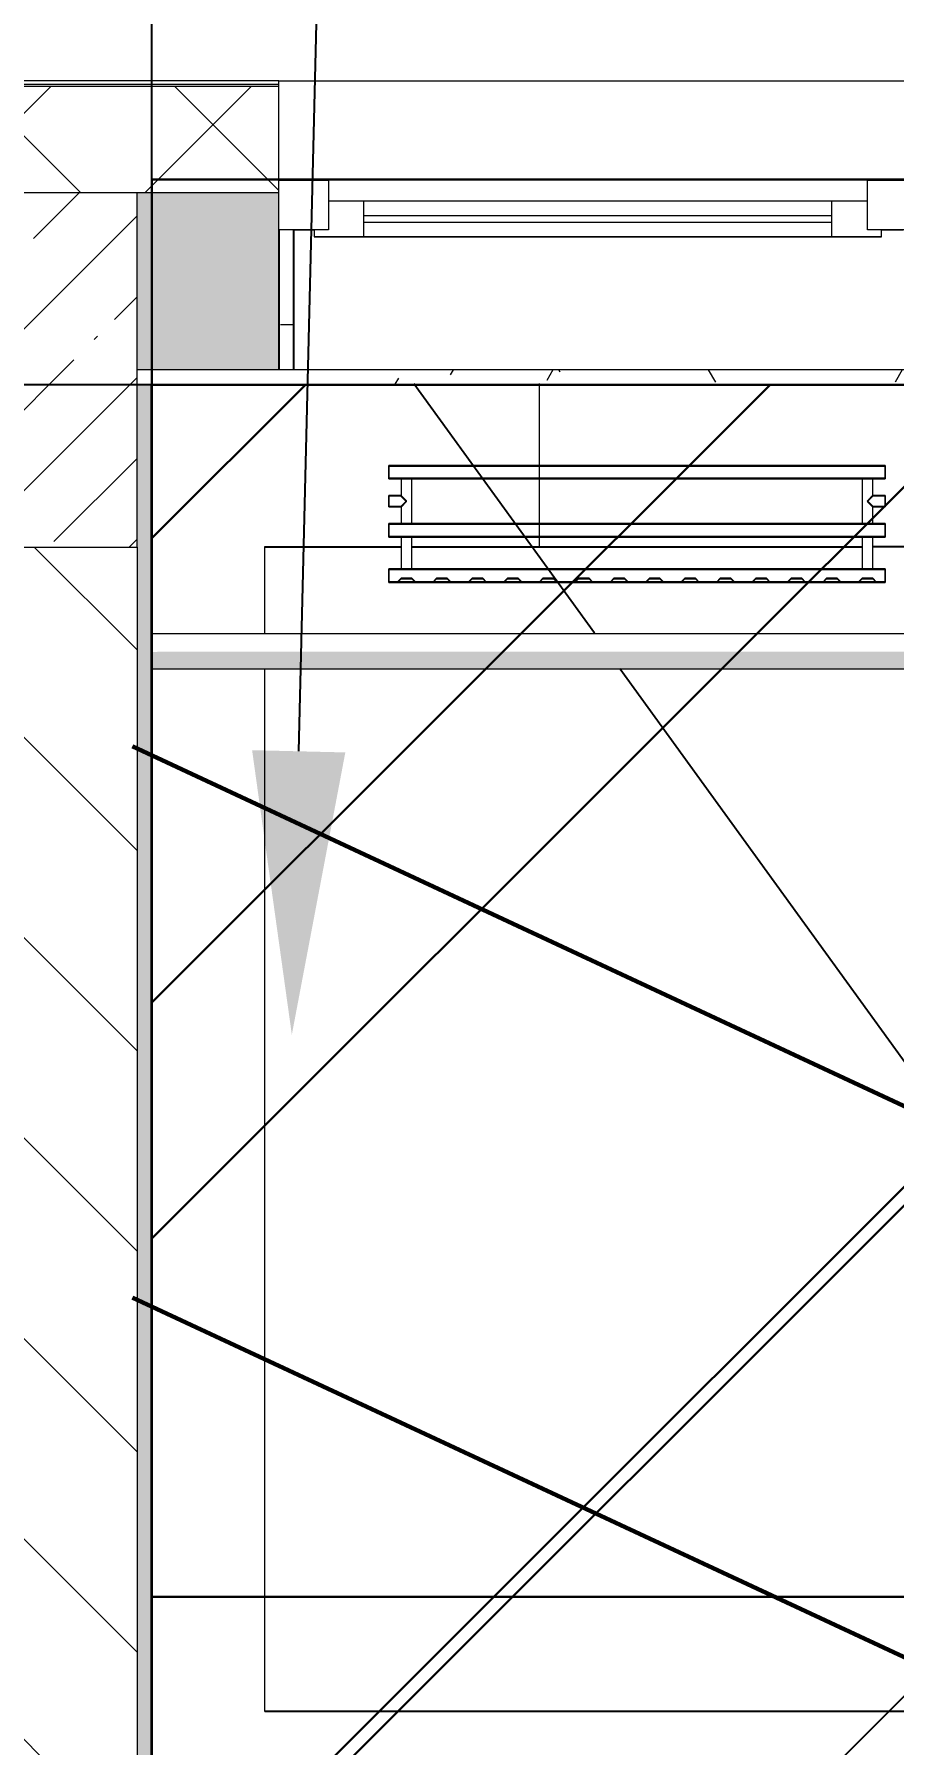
# Model space of a CAD drawing. Header units: millimetres. Extents: x -164500 to 426394, y -23753 to 102118.
# Drawn here: x 259677 to 260889, y 19209 to 21623 of the extents above; entities that cross this region are included whole.
import ezdxf
from ezdxf import colors
from ezdxf.entities.mleader import LeaderData, LeaderLine
from ezdxf.math import Vec2, Vec3

# ---------------------------------------------------------------- set-up
doc = ezdxf.new("R2010")
doc.units = ezdxf.units.MM
for name, color, linetype, lineweight in [('0) шлифовка', 5, 'Continuous', 60), ('5.1) Л-4  Линолеум спортзал', 140, 'Continuous', 30), ('5.3) Линолем обрезка', 100, 'Continuous', 30), ('9.1) Рулон', 30, 'Continuous', 30), ('A-FLOR', 7, 'Continuous', 9), ('A-GLAZ', 7, 'Continuous', 9), ('A-GLAZ-1', 7, 'Continuous', 5), ('A-WALL', 7, 'Continuous', 5), ('I-WALL', 7, 'Continuous', 5), ('S-COLS', 7, 'Continuous', 9), ('S-COLS-1', 7, 'Continuous', 5)]:
    doc.layers.add(name, color=color, linetype=linetype, lineweight=lineweight)
for name, color, linetype in [('2) защита вин плитк', 6, 'Continuous'), ('3.1) Наливной пол', 3, 'Continuous'), ('3.2.1) Нал-ой пол 4 вып', 3, 'Continuous')]:
    doc.layers.add(name, color=color, linetype=linetype)
doc.layers.add('A-AREA-PATT-2', color=7, linetype='Continuous', lineweight=5, true_color=0xcde0ef, transparency=1)
for name, color, linetype, lineweight, true_color in [('A-WALL-1', 9, 'Continuous', 5, 0x808080), ('A-WALL-FNSH-1', 9, 'Continuous', 5, 0x808080), ('M-EQPM-1', 7, 'Continuous', 9, 0xb2b2b2)]:
    doc.layers.add(name, color=color, linetype=linetype, lineweight=lineweight, true_color=true_color)
doc.styles.get("Standard").update_dxf_attribs({"font": 'ГОСТ тип А.ttf'})
doc.styles.add('СПДС', font='ГОСТ тип А.ttf', dxfattribs={"width": 0.9})
doc.dimstyles.new('А3', dxfattribs={"dimtxt": 333, "dimasz": 222, "dimexe": 222, "dimexo": 111, "dimgap": 111, "dimtad": 1, "dimtoh": 1, "dimdec": 0, "dimrnd": 0.0015, "dimzin": 0, "dimdsep": 46, "dimtxsty": 'Standard', "dimblk": 'OBLIQUE', "dimcen": 0, "dimclrd": 7, "dimclre": 7, "dimclrt": 7, "dimadec": 0, "dimazin": 0, "dimtfac": 1, "dimtdec": 0, "dimtofl": 0, "dimtmove": 0, "dimatfit": 3, "dimfxl": 1, "dimtolj": 1, "dimtzin": 0, "dimarcsym": 0})
pattern_1 = [(0, (148772.123, -0.94), (243.84, 60.96), [20.117, -162.763, 20.117, -162.763, -975.36]), (0, (148772.123, -0.94), (243.84, 60.96), [-365.76, 20.117, -345.643, 20.117, -162.763, -426.72]), (0, (148772.123, -0.94), (243.84, 60.96), [-914.4, 20.117, -101.803, 20.117, -284.683]), (120, (148863.563, 29.54), (-174.71291, 180.691634), [20.117, -162.763, 20.117, -162.763, -975.36]), (120, (148863.563, 29.54), (-174.71291, 180.691634), [-365.76, 20.117, -345.643, 20.117, -162.763, -426.72]), (120, (148863.563, 29.54), (-174.71291, 180.691634), [-914.4, 20.117, -101.803, 20.117, -284.683]), (240, (148894.043, 151.46), (-69.12709, -241.651634), [20.117, -162.763, 20.117, -162.763, -975.36]), (240, (148894.043, 151.46), (-69.12709, -241.651634), [-365.76, 20.117, -345.643, 20.117, -162.763, -426.72]), (240, (148894.043, 151.46), (-69.12709, -241.651634), [-914.4, 20.117, -101.803, 20.117, -284.683])]
pattern_2 = [(45, (149298.1, 20823.3), (-1347.038, 1347.038), [])]
pattern_3 = [(45, (205553.1, 26879), (-493.914, 493.914), [])]

# ---------------------------------------------------------------- blocks, each defined once
blk = doc.blocks.new('radiator_prado_classic_z_tip_30_po exemplyaru - Classic Z Тип 30-300-V472-Объем проектирования 2 этажа')
at = {"layer": 'M-EQPM-1'}
for p, q in [((0, 228), (0, 210)), ((700, 228), (0, 228)), ((0, 210), (0, 228)), ((0, 228), (12.5, 228)), ((12.5, 228), (37.5, 228)), ((37.5, 228), (12.5, 228)), ((12.5, 228), (37.5, 228)), ((12.5, 228), (17.5, 223)), ((12.5, 228), (17.5, 223)), ((32.5, 223), (17.5, 223)), ((17.5, 223), (32.5, 223)), ((32.5, 223), (37.5, 228)), ((37.5, 228), (32.5, 223)), ((37.5, 228), (62.5, 228)), ((62.5, 228), (87.5, 228)), ((87.5, 228), (62.5, 228)), ((62.5, 228), (87.5, 228)), ((62.5, 228), (67.5, 223)), ((62.5, 228), (67.5, 223)), ((82.5, 223), (67.5, 223)), ((67.5, 223), (82.5, 223)), ((82.5, 223), (87.5, 228)), ((87.5, 228), (82.5, 223)), ((87.5, 228), (112.5, 228)), ((112.5, 228), (137.5, 228)), ((137.5, 228), (112.5, 228)), ((112.5, 228), (137.5, 228)), ((112.5, 228), (117.5, 223)), ((112.5, 228), (117.5, 223)), ((132.5, 223), (117.5, 223)), ((117.5, 223), (132.5, 223)), ((132.5, 223), (137.5, 228)), ((137.5, 228), (132.5, 223)), ((137.5, 228), (162.5, 228)), ((162.5, 228), (187.5, 228)), ((187.5, 228), (162.5, 228)), ((162.5, 228), (187.5, 228)), ((162.5, 228), (167.5, 223)), ((162.5, 228), (167.5, 223)), ((182.5, 223), (167.5, 223)), ((167.5, 223), (182.5, 223)), ((182.5, 223), (187.5, 228)), ((187.5, 228), (182.5, 223)), ((187.5, 228), (212.5, 228)), ((212.5, 228), (237.5, 228)), ((237.5, 228), (212.5, 228)), ((212.5, 228), (237.5, 228)), ((212.5, 228), (217.5, 223)), ((212.5, 228), (217.5, 223)), ((232.5, 223), (217.5, 223)), ((217.5, 223), (232.5, 223)), ((232.5, 223), (237.5, 228)), ((237.5, 228), (232.5, 223)), ((237.5, 228), (262.5, 228)), ((262.5, 228), (287.5, 228)), ((287.5, 228), (262.5, 228)), ((262.5, 228), (287.5, 228)), ((262.5, 228), (267.5, 223)), ((262.5, 228), (267.5, 223)), ((282.5, 223), (267.5, 223)), ((267.5, 223), (282.5, 223)), ((282.5, 223), (287.5, 228)), ((287.5, 228), (282.5, 223)), ((287.5, 228), (312.5, 228)), ((312.5, 228), (337.5, 228)), ((337.5, 228), (312.5, 228)), ((312.5, 228), (337.5, 228)), ((312.5, 228), (317.5, 223)), ((312.5, 228), (317.5, 223)), ((332.5, 223), (317.5, 223)), ((317.5, 223), (332.5, 223)), ((332.5, 223), (337.5, 228)), ((337.5, 228), (332.5, 223)), ((337.5, 228), (362.5, 228)), ((362.5, 228), (387.5, 228)), ((387.5, 228), (362.5, 228)), ((362.5, 228), (387.5, 228)), ((362.5, 228), (367.5, 223)), ((362.5, 228), (367.5, 223)), ((382.5, 223), (367.5, 223)), ((367.5, 223), (382.5, 223)), ((382.5, 223), (387.5, 228)), ((387.5, 228), (382.5, 223)), ((387.5, 228), (412.5, 228)), ((412.5, 228), (437.5, 228)), ((437.5, 228), (412.5, 228)), ((412.5, 228), (437.5, 228)), ((412.5, 228), (417.5, 223)), ((412.5, 228), (417.5, 223)), ((432.5, 223), (417.5, 223)), ((417.5, 223), (432.5, 223)), ((432.5, 223), (437.5, 228)), ((437.5, 228), (432.5, 223)), ((437.5, 228), (462.5, 228)), ((462.5, 228), (487.5, 228)), ((487.5, 228), (462.5, 228)), ((462.5, 228), (487.5, 228)), ((462.5, 228), (467.5, 223)), ((462.5, 228), (467.5, 223)), ((482.5, 223), (467.5, 223)), ((467.5, 223), (482.5, 223)), ((482.5, 223), (487.5, 228)), ((487.5, 228), (482.5, 223)), ((487.5, 228), (512.5, 228)), ((512.5, 228), (537.5, 228)), ((537.5, 228), (512.5, 228)), ((512.5, 228), (537.5, 228)), ((512.5, 228), (517.5, 223)), ((512.5, 228), (517.5, 223)), ((532.5, 223), (517.5, 223)), ((517.5, 223), (532.5, 223)), ((532.5, 223), (537.5, 228)), ((537.5, 228), (532.5, 223)), ((537.5, 228), (562.5, 228)), ((562.5, 228), (587.5, 228)), ((587.5, 228), (562.5, 228)), ((562.5, 228), (587.5, 228)), ((562.5, 228), (567.5, 223)), ((562.5, 228), (567.5, 223)), ((582.5, 223), (567.5, 223)), ((567.5, 223), (582.5, 223)), ((582.5, 223), (587.5, 228)), ((587.5, 228), (582.5, 223)), ((587.5, 228), (612.5, 228)), ((612.5, 228), (637.5, 228)), ((637.5, 228), (612.5, 228)), ((612.5, 228), (637.5, 228)), ((612.5, 228), (617.5, 223)), ((612.5, 228), (617.5, 223)), ((632.5, 223), (617.5, 223)), ((617.5, 223), (632.5, 223)), ((632.5, 223), (637.5, 228)), ((637.5, 228), (632.5, 223)), ((637.5, 228), (662.5, 228)), ((662.5, 228), (687.5, 228)), ((687.5, 228), (662.5, 228)), ((662.5, 228), (687.5, 228)), ((662.5, 228), (667.5, 223)), ((662.5, 228), (667.5, 223)), ((682.5, 223), (667.5, 223)), ((667.5, 223), (682.5, 223)), ((682.5, 223), (687.5, 228)), ((687.5, 228), (682.5, 223)), ((687.5, 228), (700, 228)), ((700, 210), (700, 228)), ((700, 228), (700, 210)), ((0, 210), (700, 210)), ((17.8, 210), (0, 210)), ((17.5, 210), (17.5, 164)), ((17.5, 210), (17.5, 164)), ((17.8, 210), (17.5, 210)), ((17.5, 210), (17.8, 210)), ((17.8, 210), (17.5, 210)), ((17.5, 210), (32.5, 210)), ((32.2, 210), (17.8, 210)), ((17.8, 210), (23.1, 210)), ((32.2, 210), (17.8, 210)), ((23.1, 210), (28.7, 210)), ((28.7, 210), (31.5, 210)), ((31.5, 210), (32.2, 210)), ((32.5, 210), (32.2, 210)), ((32.2, 210), (32.5, 210)), ((32.5, 210), (32.2, 210)), ((667.8, 210), (32.2, 210)), ((32.5, 164), (32.5, 210)), ((32.5, 164), (32.5, 210)), ((667.5, 210), (667.5, 164)), ((667.5, 210), (667.5, 164)), ((667.8, 210), (667.5, 210)), ((667.5, 210), (682.5, 210)), ((667.8, 210), (667.5, 210)), ((667.5, 210), (667.8, 210)), ((682.2, 210), (667.8, 210)), ((682.2, 210), (667.8, 210)), ((667.8, 210), (682.2, 210)), ((682.5, 210), (682.2, 210)), ((682.5, 210), (682.2, 210)), ((682.2, 210), (682.5, 210)), ((700, 210), (682.2, 210)), ((682.5, 164), (682.5, 210)), ((682.5, 164), (682.5, 210)), ((700, 164), (0, 164)), ((0, 164), (0, 146)), ((0, 146), (0, 164)), ((0, 164), (17.8, 164)), ((0, 146), (700, 146)), ((18.5, 146), (0, 146)), ((17.8, 164), (17.5, 164)), ((17.5, 164), (17.8, 164)), ((17.8, 164), (17.5, 164)), ((17.5, 164), (32.5, 164)), ((17.5, 146), (17.5, 121.5)), ((17.5, 146), (17.5, 121.5)), ((17.5, 146), (18.5, 146)), ((18.5, 146), (17.5, 146)), ((17.5, 146), (18.5, 146)), ((32.5, 146), (17.5, 146)), ((32.2, 164), (17.8, 164)), ((17.8, 164), (32.2, 164)), ((32.2, 164), (17.8, 164)), ((18.5, 146), (31.5, 146)), ((21.2, 146), (18.5, 146)), ((18.5, 146), (32.2, 146)), ((26.9, 146), (21.2, 146)), ((31.5, 146), (26.9, 146)), ((31.5, 146), (32.2, 146)), ((32.2, 146), (31.5, 146)), ((32.5, 164), (32.2, 164)), ((32.2, 164), (32.5, 164)), ((32.5, 164), (32.2, 164)), ((32.2, 164), (667.8, 164)), ((32.2, 146), (32.5, 146)), ((32.5, 146), (32.2, 146)), ((32.2, 146), (32.5, 146)), ((667.8, 146), (32.2, 146)), ((32.5, 82), (32.5, 146)), ((32.5, 82), (32.5, 146)), ((667.8, 164), (667.5, 164)), ((667.5, 164), (682.5, 164)), ((667.8, 164), (667.5, 164)), ((667.5, 164), (667.8, 164)), ((667.5, 146), (667.5, 82)), ((667.5, 146), (667.5, 82)), ((667.5, 146), (667.8, 146)), ((682.5, 146), (667.5, 146)), ((667.5, 146), (667.8, 146)), ((667.8, 146), (667.5, 146)), ((682.2, 164), (667.8, 164)), ((673.1, 164), (667.8, 164)), ((667.8, 164), (682.2, 164)), ((667.8, 146), (681.5, 146)), ((667.8, 146), (681.5, 146)), ((681.5, 146), (667.8, 146)), ((675, 164), (673.1, 164)), ((681.5, 164), (675, 164)), ((682.2, 164), (681.5, 164)), ((681.5, 146), (682.5, 146)), ((681.5, 146), (682.5, 146)), ((682.5, 146), (681.5, 146)), ((700, 146), (681.5, 146)), ((682.5, 164), (682.2, 164)), ((682.5, 164), (682.2, 164)), ((682.2, 164), (682.5, 164)), ((682.2, 164), (700, 164)), ((682.5, 121.5), (682.5, 146)), ((682.5, 121.5), (682.5, 146)), ((700, 146), (700, 164)), ((700, 164), (700, 146)), ((17.5, 121.5), (0, 121.5)), ((17.5, 121.5), (0, 121.5)), ((0, 121.5), (0, 120.5)), ((0, 106.5), (0, 121.5)), ((700, 121.5), (682.5, 121.5)), ((700, 121.5), (682.5, 121.5)), ((700, 121.5), (700, 106.5)), ((700, 120.5), (700, 121.5)), ((700, 121.5), (700, 120.5)), ((700, 120.5), (700, 121.5)), ((0, 120.5), (0, 107.5)), ((0, 120.5), (0, 119.3)), ((0, 114), (0, 120.5)), ((0, 120.5), (0, 120.5)), ((0, 119.3), (0, 117.8)), ((0, 117.8), (0, 114)), ((0, 114), (0, 110.3)), ((0, 107.5), (0, 114)), ((0, 110.3), (0, 108.7)), ((0, 108.7), (0, 107.5)), ((0, 107.5), (0, 106.5)), ((0, 107.5), (0, 107.5)), ((0, 106.5), (17.5, 106.5)), ((0, 106.5), (17.5, 106.5)), ((17.5, 106.5), (17.5, 82)), ((17.5, 106.5), (17.5, 82)), ((682.5, 82), (682.5, 106.5)), ((682.5, 106.5), (700, 106.5)), ((682.5, 82), (682.5, 106.5)), ((682.5, 106.5), (700, 106.5)), ((700, 107.5), (700, 120.5)), ((700, 120.5), (700, 107.5)), ((700, 107.5), (700, 120.5)), ((700, 106.5), (700, 107.5)), ((700, 107.5), (700, 106.5)), ((700, 106.5), (700, 107.5)), ((700, 82), (0, 82)), ((0, 82), (0, 64)), ((0, 64), (0, 82)), ((0, 82), (18.5, 82)), ((18.5, 82), (17.5, 82)), ((17.5, 82), (18.5, 82)), ((18.5, 82), (17.5, 82)), ((17.5, 82), (32.5, 82)), ((25, 82), (18.5, 82)), ((18.5, 82), (19.7, 82)), ((32.2, 82), (18.5, 82)), ((19.7, 82), (23.1, 82)), ((23.1, 82), (32.2, 82)), ((28.7, 82), (25, 82)), ((30.3, 82), (28.7, 82)), ((31.5, 82), (30.3, 82)), ((32.2, 82), (31.5, 82)), ((32.5, 82), (32.2, 82)), ((32.2, 82), (32.5, 82)), ((32.5, 82), (32.2, 82)), ((32.2, 82), (667.8, 82)), ((667.8, 82), (667.5, 82)), ((667.5, 82), (682.5, 82)), ((667.8, 82), (667.5, 82)), ((667.5, 82), (667.8, 82)), ((681.5, 82), (667.8, 82)), ((681.5, 82), (667.8, 82)), ((667.8, 82), (681.5, 82)), ((682.5, 82), (681.5, 82)), ((682.5, 82), (681.5, 82)), ((681.5, 82), (682.5, 82)), ((681.5, 82), (700, 82)), ((700, 64), (700, 82)), ((700, 82), (700, 64)), ((700, 64), (0, 64)), ((0, 64), (700, 64))]:
    blk.add_line(p, q, dxfattribs=at)
for points, knots in [([(18.5, 120.5), (18.4, 120.6), (18.3, 120.7), (18.1, 120.9), (17.9, 121.1), (17.8, 121.2), (17.7, 121.3), (17.5, 121.5), (17.5, 121.5), (17.5, 121.5)], [0.7142857, 0.7142857, 0.7142857, 0.7142857, 0.75, 0.7857143, 0.8214286, 0.8571429, 0.8928571, 0.9285714, 1, 1, 1, 1]), ([(17.5, 121.5), (17.5, 121.5), (17.5, 121.5), (17.7, 121.3), (17.8, 121.2), (17.9, 121.1), (18.1, 120.9), (18.3, 120.7), (18.4, 120.6), (18.5, 120.5)], [0, 0, 0, 0, 0.0714286, 0.1071429, 0.1428571, 0.1785714, 0.2142857, 0.25, 0.2857143, 0.2857143, 0.2857143, 0.2857143]), ([(17.5, 121.5), (17.5, 121.5), (17.5, 121.5), (17.7, 121.3), (17.8, 121.2), (17.9, 121.1), (18.1, 120.9), (18.3, 120.7), (18.4, 120.6), (18.5, 120.5)], [0, 0, 0, 0, 0.0714286, 0.1071429, 0.1428571, 0.1785714, 0.2142857, 0.25, 0.2857143, 0.2857143, 0.2857143, 0.2857143]), ([(25, 114), (24.5, 114.5), (23.6, 115.4), (22.4, 116.6), (21.6, 117.4), (21.1, 117.9), (20.8, 118.2), (20.5, 118.5), (20.2, 118.8), (19.8, 119.1), (19.6, 119.4), (19.3, 119.7), (19, 120), (18.7, 120.3), (18.5, 120.5), (18.3, 120.7), (18.1, 120.9), (17.9, 121.1), (17.8, 121.2), (17.7, 121.3), (17.5, 121.5), (17.5, 121.5), (17.5, 121.5)], [0, 0, 0, 0, 0.142857, 0.285714, 0.357143, 0.392857, 0.428571, 0.464286, 0.5, 0.535714, 0.571429, 0.607143, 0.642857, 0.678571, 0.714286, 0.75, 0.785714, 0.821429, 0.857143, 0.892857, 0.928571, 1, 1, 1, 1]), ([(675, 114), (675.5, 114.5), (676.4, 115.4), (677.6, 116.6), (678.4, 117.4), (678.9, 117.9), (679.2, 118.2), (679.5, 118.5), (679.8, 118.8), (680.1, 119.2), (680.4, 119.4), (680.7, 119.7), (681, 120), (681.3, 120.3), (681.5, 120.5), (681.7, 120.7), (681.9, 120.9), (682.1, 121.1), (682.2, 121.2), (682.3, 121.3), (682.5, 121.5), (682.5, 121.5), (682.5, 121.5)], [0, 0, 0, 0, 0.142857, 0.285714, 0.357143, 0.392857, 0.428571, 0.464286, 0.5, 0.535714, 0.571429, 0.607143, 0.642857, 0.678571, 0.714286, 0.75, 0.785714, 0.821429, 0.857143, 0.892857, 0.928571, 1, 1, 1, 1]), ([(682.5, 121.5), (682.5, 121.5), (682.5, 121.5), (682.3, 121.3), (682.2, 121.2), (682.1, 121.1), (681.9, 120.9), (681.7, 120.7), (681.6, 120.6), (681.5, 120.5)], [0, 0, 0, 0, 0.0714286, 0.1071429, 0.1428571, 0.1785714, 0.2142857, 0.25, 0.2857143, 0.2857143, 0.2857143, 0.2857143]), ([(682.5, 121.5), (682.5, 121.5), (682.5, 121.5), (682.3, 121.3), (682.2, 121.2), (682.1, 121.1), (681.9, 120.9), (681.7, 120.7), (681.6, 120.6), (681.5, 120.5)], [0, 0, 0, 0, 0.0714286, 0.1071429, 0.1428571, 0.1785714, 0.2142857, 0.25, 0.2857143, 0.2857143, 0.2857143, 0.2857143]), ([(681.5, 120.5), (681.6, 120.6), (681.7, 120.7), (681.9, 120.9), (682.1, 121.1), (682.2, 121.2), (682.3, 121.3), (682.5, 121.5), (682.5, 121.5), (682.5, 121.5)], [0.7142857, 0.7142857, 0.7142857, 0.7142857, 0.75, 0.7857143, 0.8214286, 0.8571429, 0.8928571, 0.9285714, 1, 1, 1, 1]), ([(17.5, 106.5), (17.5, 106.5), (17.5, 106.5), (17.7, 106.7), (17.8, 106.8), (17.9, 106.9), (18.1, 107.1), (18.3, 107.3), (18.5, 107.5), (18.7, 107.7), (19, 108), (19.3, 108.3), (19.6, 108.6), (19.8, 108.9), (20.3, 109.3), (20.7, 109.7), (21.1, 110.1), (21.6, 110.6), (22.4, 111.4), (23.6, 112.6), (24.5, 113.5), (25, 114)], [0, 0, 0, 0, 0.071429, 0.107143, 0.142857, 0.178571, 0.214286, 0.25, 0.285714, 0.321429, 0.357143, 0.392857, 0.428571, 0.464286, 0.5, 0.571429, 0.607143, 0.642857, 0.714286, 0.857143, 1, 1, 1, 1]), ([(17.5, 106.5), (17.5, 106.5), (17.5, 106.5), (17.7, 106.7), (17.8, 106.8), (17.9, 106.9), (18.1, 107.1), (18.3, 107.3), (18.4, 107.4), (18.5, 107.5)], [0, 0, 0, 0, 0.0714286, 0.1071429, 0.1428571, 0.1785714, 0.2142857, 0.25, 0.2857143, 0.2857143, 0.2857143, 0.2857143]), ([(18.5, 107.5), (18.4, 107.4), (18.3, 107.3), (18.1, 107.1), (17.9, 106.9), (17.8, 106.8), (17.7, 106.7), (17.5, 106.5), (17.5, 106.5), (17.5, 106.5)], [0.7142857, 0.7142857, 0.7142857, 0.7142857, 0.75, 0.7857143, 0.8214286, 0.8571429, 0.8928571, 0.9285714, 1, 1, 1, 1]), ([(18.5, 107.5), (18.4, 107.4), (18.3, 107.3), (18.1, 107.1), (17.9, 106.9), (17.8, 106.8), (17.7, 106.7), (17.5, 106.5), (17.5, 106.5), (17.5, 106.5)], [0.7142857, 0.7142857, 0.7142857, 0.7142857, 0.75, 0.7857143, 0.8214286, 0.8571429, 0.8928571, 0.9285714, 1, 1, 1, 1]), ([(22.1, 116.9), (21.9, 117.1), (21.6, 117.4), (21.1, 117.9), (20.8, 118.2), (20.5, 118.5), (20.2, 118.8), (19.9, 119.2), (19.7, 119.3), (19.6, 119.4)], [0.2857143, 0.2857143, 0.2857143, 0.2857143, 0.3571429, 0.3928571, 0.4285714, 0.4642857, 0.5, 0.5357143, 0.5714286, 0.5714286, 0.5714286, 0.5714286]), ([(19.6, 119.4), (19.7, 119.3), (19.9, 119.2), (20.3, 118.7), (20.7, 118.3), (21.1, 117.9), (21.6, 117.4), (21.9, 117.1), (22.1, 116.9)], [0.4285714, 0.4285714, 0.4285714, 0.4285714, 0.4642857, 0.5, 0.5714286, 0.6071429, 0.6428571, 0.7142857, 0.7142857, 0.7142857, 0.7142857]), ([(19.6, 119.4), (19.7, 119.3), (19.8, 119.1), (20.3, 118.7), (20.7, 118.3), (21.1, 117.9), (21.6, 117.4), (21.9, 117.1), (22.1, 116.9)], [0.4285714, 0.4285714, 0.4285714, 0.4285714, 0.4642857, 0.5, 0.5714286, 0.6071429, 0.6428571, 0.7142857, 0.7142857, 0.7142857, 0.7142857]), ([(19.6, 108.6), (19.7, 108.7), (19.9, 108.8), (20.3, 109.3), (20.7, 109.7), (21.1, 110.1), (21.6, 110.6), (21.9, 110.9), (22.1, 111.1)], [0.4285714, 0.4285714, 0.4285714, 0.4285714, 0.4642857, 0.5, 0.5714286, 0.6071429, 0.6428571, 0.7142857, 0.7142857, 0.7142857, 0.7142857]), ([(22.1, 111.1), (21.9, 110.9), (21.6, 110.6), (21.1, 110.1), (20.8, 109.8), (20.5, 109.5), (20.2, 109.2), (19.8, 108.9), (19.7, 108.7), (19.6, 108.6)], [0.2857143, 0.2857143, 0.2857143, 0.2857143, 0.3571429, 0.3928571, 0.4285714, 0.4642857, 0.5, 0.5357143, 0.5714286, 0.5714286, 0.5714286, 0.5714286]), ([(22.1, 111.1), (21.9, 110.9), (21.6, 110.6), (21.1, 110.1), (20.9, 109.9), (20.8, 109.8)], [0.2857143, 0.2857143, 0.2857143, 0.2857143, 0.3571429, 0.3928571, 0.4285714, 0.4285714, 0.4285714, 0.4285714]), ([(682.5, 106.5), (682.5, 106.5), (682.5, 106.5), (682.3, 106.7), (682.2, 106.8), (682.1, 106.9), (681.9, 107.1), (681.7, 107.3), (681.5, 107.5), (681.3, 107.7), (681, 108), (680.7, 108.3), (680.4, 108.6), (680.1, 108.8), (679.7, 109.3), (679.3, 109.7), (678.9, 110.1), (678.4, 110.6), (677.6, 111.4), (676.4, 112.6), (675.5, 113.5), (675, 114)], [0, 0, 0, 0, 0.071429, 0.107143, 0.142857, 0.178571, 0.214286, 0.25, 0.285714, 0.321429, 0.357143, 0.392857, 0.428571, 0.464286, 0.5, 0.571429, 0.607143, 0.642857, 0.714286, 0.857143, 1, 1, 1, 1]), ([(680.4, 119.4), (680.3, 119.3), (680.1, 119.2), (679.7, 118.7), (679.3, 118.3), (678.9, 117.9), (678.4, 117.4), (678.1, 117.1), (677.9, 116.9)], [0.4285714, 0.4285714, 0.4285714, 0.4285714, 0.4642857, 0.5, 0.5714286, 0.6071429, 0.6428571, 0.7142857, 0.7142857, 0.7142857, 0.7142857]), ([(677.9, 116.9), (678.1, 117.1), (678.4, 117.4), (678.9, 117.9), (679.2, 118.2), (679.5, 118.5), (679.8, 118.8), (680.1, 119.2), (680.3, 119.3), (680.4, 119.4)], [0.2857143, 0.2857143, 0.2857143, 0.2857143, 0.3571429, 0.3928571, 0.4285714, 0.4642857, 0.5, 0.5357143, 0.5714286, 0.5714286, 0.5714286, 0.5714286]), ([(679.2, 118.2), (679.1, 118.1), (678.9, 117.9), (678.4, 117.4), (678.1, 117.1), (677.9, 116.9)], [0.5714286, 0.5714286, 0.5714286, 0.5714286, 0.6071429, 0.6428571, 0.7142857, 0.7142857, 0.7142857, 0.7142857]), ([(677.9, 111.1), (678.1, 110.9), (678.4, 110.6), (678.9, 110.1), (679.2, 109.8), (679.5, 109.5), (679.8, 109.2), (680.1, 108.8), (680.3, 108.7), (680.4, 108.6)], [0.2857143, 0.2857143, 0.2857143, 0.2857143, 0.3571429, 0.3928571, 0.4285714, 0.4642857, 0.5, 0.5357143, 0.5714286, 0.5714286, 0.5714286, 0.5714286]), ([(677.9, 111.1), (678.1, 110.9), (678.4, 110.6), (678.9, 110.1), (679.2, 109.8), (679.5, 109.5), (679.8, 109.2), (680.1, 108.8), (680.3, 108.7), (680.4, 108.6)], [0.2857143, 0.2857143, 0.2857143, 0.2857143, 0.3571429, 0.3928571, 0.4285714, 0.4642857, 0.5, 0.5357143, 0.5714286, 0.5714286, 0.5714286, 0.5714286]), ([(680.4, 108.6), (680.3, 108.7), (680.1, 108.8), (679.7, 109.3), (679.3, 109.7), (678.9, 110.1), (678.4, 110.6), (678.1, 110.9), (677.9, 111.1)], [0.4285714, 0.4285714, 0.4285714, 0.4285714, 0.4642857, 0.5, 0.5714286, 0.6071429, 0.6428571, 0.7142857, 0.7142857, 0.7142857, 0.7142857]), ([(680.4, 119.4), (680.3, 119.3), (680.1, 119.2), (679.7, 118.7), (679.4, 118.4), (679.2, 118.2)], [0.4285714, 0.4285714, 0.4285714, 0.4285714, 0.4642857, 0.5, 0.5714286, 0.5714286, 0.5714286, 0.5714286]), ([(681.5, 107.5), (681.6, 107.4), (681.7, 107.3), (681.9, 107.1), (682.1, 106.9), (682.2, 106.8), (682.3, 106.7), (682.5, 106.5), (682.5, 106.5), (682.5, 106.5)], [0.7142857, 0.7142857, 0.7142857, 0.7142857, 0.75, 0.7857143, 0.8214286, 0.8571429, 0.8928571, 0.9285714, 1, 1, 1, 1]), ([(681.5, 107.5), (681.6, 107.4), (681.7, 107.3), (681.9, 107.1), (682.1, 106.9), (682.2, 106.8), (682.3, 106.7), (682.5, 106.5), (682.5, 106.5), (682.5, 106.5)], [0.7142857, 0.7142857, 0.7142857, 0.7142857, 0.75, 0.7857143, 0.8214286, 0.8571429, 0.8928571, 0.9285714, 1, 1, 1, 1]), ([(682.5, 106.5), (682.5, 106.5), (682.5, 106.5), (682.3, 106.7), (682.2, 106.8), (682.1, 106.9), (681.9, 107.1), (681.7, 107.3), (681.6, 107.4), (681.5, 107.5)], [0, 0, 0, 0, 0.0714286, 0.1071429, 0.1428571, 0.1785714, 0.2142857, 0.25, 0.2857143, 0.2857143, 0.2857143, 0.2857143])]:
    blk.add_open_spline(points, degree=3, knots=knots, dxfattribs=at)
for points in [[(19.6, 119.4), (19.5, 119.5), (19.3, 119.7), (19, 120), (18.7, 120.3), (18.6, 120.4), (18.5, 120.5)], [(18.5, 120.5), (18.6, 120.4), (18.7, 120.3), (19, 120), (19.3, 119.7), (19.5, 119.5), (19.6, 119.4)], [(18.5, 120.5), (18.6, 120.4), (18.7, 120.3), (19, 120), (19.3, 119.7), (19.5, 119.5), (19.6, 119.4)], [(18.5, 107.5), (18.6, 107.6), (18.7, 107.7), (19, 108), (19.3, 108.3), (19.5, 108.5), (19.6, 108.6)], [(19.6, 108.6), (19.5, 108.5), (19.3, 108.3), (19, 108), (18.7, 107.7), (18.6, 107.6), (18.5, 107.5)], [(19.6, 108.6), (19.5, 108.5), (19.3, 108.3), (19, 108), (18.7, 107.7), (18.6, 107.6), (18.5, 107.5)], [(20.8, 109.8), (20.7, 109.7), (20.5, 109.5), (20.2, 109.2), (19.9, 108.8), (19.7, 108.7), (19.6, 108.6)], [(23.6, 115.4), (23.1, 115.9), (22.6, 116.4), (22.1, 116.9)], [(22.1, 116.9), (22.6, 116.4), (23.6, 115.4), (24.5, 114.5), (25, 114)], [(22.1, 116.9), (22.6, 116.4), (23.6, 115.4), (24.5, 114.5), (25, 114)], [(25, 114), (24.5, 113.5), (23.6, 112.6), (22.6, 111.6), (22.1, 111.1)], [(25, 114), (24.5, 113.5), (23.6, 112.6), (22.6, 111.6), (22.1, 111.1)], [(22.1, 111.1), (22.6, 111.6), (23.1, 112.1), (23.6, 112.6)], [(25, 114), (24.5, 114.5), (24, 115), (23.6, 115.4)], [(23.6, 112.6), (24, 113), (24.5, 113.5), (25, 114)], [(677.9, 116.9), (677.4, 116.4), (676.4, 115.4), (675.5, 114.5), (675, 114)], [(677.9, 116.9), (677.4, 116.4), (676.4, 115.4), (675.5, 114.5), (675, 114)], [(675, 114), (675.5, 114.5), (676.4, 115.4), (677.4, 116.4), (677.9, 116.9)], [(675, 114), (675.5, 113.5), (676.4, 112.6), (677.4, 111.6), (677.9, 111.1)], [(675, 114), (675.5, 113.5), (676.4, 112.6), (677.4, 111.6), (677.9, 111.1)], [(677.9, 111.1), (677.4, 111.6), (676.4, 112.6), (675.5, 113.5), (675, 114)], [(681.5, 120.5), (681.4, 120.4), (681.3, 120.3), (681, 120), (680.7, 119.7), (680.5, 119.5), (680.4, 119.4)], [(681.5, 120.5), (681.4, 120.4), (681.3, 120.3), (681, 120), (680.7, 119.7), (680.5, 119.5), (680.4, 119.4)], [(680.4, 119.4), (680.5, 119.5), (680.7, 119.7), (681, 120), (681.3, 120.3), (681.4, 120.4), (681.5, 120.5)], [(680.4, 108.6), (680.5, 108.5), (680.7, 108.3), (681, 108), (681.3, 107.7), (681.4, 107.6), (681.5, 107.5)], [(680.4, 108.6), (680.5, 108.5), (680.7, 108.3), (681, 108), (681.3, 107.7), (681.4, 107.6), (681.5, 107.5)], [(681.5, 107.5), (681.4, 107.6), (681.3, 107.7), (681, 108), (680.7, 108.3), (680.5, 108.5), (680.4, 108.6)]]:
    blk.add_open_spline(points, degree=3, dxfattribs=at)
blk = doc.blocks.new('120_Окно_СКБ_1Ст - 120_Окно_СКБ_1Ст 900х2500_h_ с форточкой-V300-Объем проектирования 2 этажа')
at = {"layer": 'A-GLAZ'}
for p, q in [((-450, -127), (-450, -57)), ((-450, -57), (-380, -57)), ((-380, -57), (-380, -127)), ((380, -127), (380, -57)), ((380, -57), (450, -57)), ((450, -57), (450, -127)), ((380, -87), (-380, -87)), ((-380, -87), (-380, -127)), ((-330, -137), (-330, -87)), ((330, -137), (330, -87)), ((380, -127), (380, -87)), ((-380, -127), (-450, -127)), ((-380, -127), (-400, -127)), ((-400, -127), (-400, -137)), ((-400, -137), (400, -137)), ((400, -137), (-400, -137)), ((450, -127), (380, -127)), ((400, -127), (380, -127)), ((400, -137), (400, -127))]:
    blk.add_line(p, q, dxfattribs=at)
at = {"layer": 'A-GLAZ-1'}
for p, q in [((450, -57), (-450, -57)), ((-330, -107), (330, -107)), ((330, -117), (-330, -117)), ((-429.6, -127), (-400, -127)), ((400, -127), (430.4, -127))]:
    blk.add_line(p, q, dxfattribs=at)
blk = doc.blocks.new('BSC_Колонна _Прямоугольная - 700х500-V423-Объем проектирования 2 этажа')
at = {"layer": 'S-COLS-1'}
h = blk.add_hatch(dxfattribs=at)
h.set_pattern_fill('FP_172', color=256, style=0, pattern_type=2)
h.set_pattern_definition([(45, (-110700, -21150), (-114.04925, 114.04925), []), (45, (-110585.95, -21150), (-114.04925, 114.04925), [201.613, -40.323, 6.706, -33.617])])
h.paths.add_polyline_path([(-297, -250), (350, -250), (350, 250), (-350, 250), (-350, -250)])
for p, q in [((350, 250), (-350, 250)), ((-350, 250), (-350, -250)), ((350, -250), (350, 250)), ((-350, -250), (350, -250))]:
    blk.add_line(p, q, dxfattribs=at)
blk = doc.blocks.new('_Oblique')
at = {"color": 0, "linetype": 'ByBlock', "lineweight": -2}
blk.add_line((-0.5, -0.5), (0.5, 0.5), dxfattribs=at)
blk = doc.blocks.new('*D1713')
at = {"layer": '5.3) Линолем обрезка', "color": 7, "lineweight": -2, "transparency": 16777216}
for p, q in [((259843.1, 21239.1), (259843.1, 22503.2)), ((269955.1, 21239.1), (269955.1, 22503.2)), ((259843.1, 22281.2), (269955.1, 22281.2))]:
    blk.add_line(p, q, dxfattribs=at)
at = {"layer": 'Defpoints', "color": 0, "transparency": 16777216}
for p in [(269955.1, 22281.2), (259843.1, 21128.1), (269955.1, 21128.1)]:
    blk.add_point(p, dxfattribs=at)
at = {"layer": '5.3) Линолем обрезка', "color": 7, "lineweight": -2, "transparency": 16777216, "xscale": 222, "yscale": 222, "zscale": 222, "rotation": 180}
blk.add_blockref('_Oblique', (259843.1, 22281.2), dxfattribs=at)
at = {"layer": '5.3) Линолем обрезка', "color": 7, "lineweight": -2, "transparency": 16777216, "xscale": 222, "yscale": 222, "zscale": 222}
blk.add_blockref('_Oblique', (269955.1, 22281.2), dxfattribs=at)
at = {"layer": '5.3) Линолем обрезка', "color": 7, "transparency": 16777216, "insert": (264899.1, 22558.7), "char_height": 333, "attachment_point": 5}
blk.add_mtext('\\A1;10112', dxfattribs=at)
blk = doc.blocks.new('*D1714')
at = {"layer": '5.3) Линолем обрезка', "color": 7, "lineweight": -2, "transparency": 16777216}
for p, q in [((269844.1, 21128.1), (258391.2, 21128.1)), ((258613.2, 13418.1), (258613.2, 21128.1)), ((269844.1, 13418.1), (258391.2, 13418.1))]:
    blk.add_line(p, q, dxfattribs=at)
at = {"layer": 'Defpoints', "color": 0, "transparency": 16777216}
for p in [(258613.2, 21128.1), (269955.1, 21128.1), (269955.1, 13418.1)]:
    blk.add_point(p, dxfattribs=at)
at = {"layer": '5.3) Линолем обрезка', "color": 7, "lineweight": -2, "transparency": 16777216, "xscale": 222, "yscale": 222, "zscale": 222}
for p, rotation in [((258613.2, 21128.1), 90), ((258613.2, 13418.1), 270)]:
    blk.add_blockref('_Oblique', p, dxfattribs=dict(at, rotation=rotation))
at = {"layer": '5.3) Линолем обрезка', "color": 7, "transparency": 16777216, "insert": (258335.7, 17273.1), "char_height": 333, "attachment_point": 5, "rotation": 90}
blk.add_mtext('\\A1;7710', dxfattribs=at)

msp = doc.modelspace()

# ---------------------------------------------------------------- hatches: boundary and pattern name
at = {"layer": '0) шлифовка', "true_color": 0x2776bb}
h = msp.add_hatch(dxfattribs=at)
h.set_pattern_fill('ANSI31', color=152, scale=222, angle=110)
h.set_pattern_definition([(155, (149298.1, 20823.34), (-297.8825, -638.811), [])])
h.paths.add_polyline_path([(269784.036, 20823.34), (259815.67, 20823.34), (259815.67, 13755.828), (269784.036, 13755.828)])
at = {"layer": '2) защита вин плитк'}
h = msp.add_hatch(dxfattribs=at)
h.set_pattern_fill('ANSI31', color=256, scale=600)
h.set_pattern_definition(pattern_2)
h.paths.add_polyline_path([(269784.036, 20823.34), (259815.67, 20823.34), (259815.67, 13755.828), (269784.036, 13755.828)])
h = msp.add_hatch(dxfattribs=at)
h.set_pattern_fill('ANSI31', color=256, scale=600)
h.set_pattern_definition(pattern_2)
h.paths.add_polyline_path([(269784.036, 20823.34), (259815.67, 20823.34), (259815.67, 13755.828), (269784.036, 13755.828)])
at = {"layer": '3.1) Наливной пол'}
h = msp.add_hatch(dxfattribs=at)
h.set_pattern_fill('ANSI31', color=256, scale=600)
h.set_pattern_definition(pattern_2)
h.paths.add_polyline_path([(269784.036, 20823.34), (259815.67, 20823.34), (259815.67, 13755.828), (269784.036, 13755.828)])
at = {"layer": '3.2.1) Нал-ой пол 4 вып'}
h = msp.add_hatch(dxfattribs=at)
h.set_pattern_fill('ANSI31', color=256, scale=600)
h.set_pattern_definition(pattern_2)
h.paths.add_polyline_path([(269784.036, 20823.34), (259815.67, 20823.34), (259815.67, 13755.828), (269784.036, 13755.828)])
at = {"layer": '5.1) Л-4  Линолеум спортзал'}
h = msp.add_hatch(dxfattribs=at)
h.set_pattern_fill('ANSI31', color=256, scale=300)
h.set_pattern_definition([(45, (149298.1, 10739.2), (-673.519, 673.519), [])])
h.paths.add_polyline_path([(269961.123, 20723.059), (268901.34, 20723.059), (268902.34, 21128.059), (267308.621, 21128.059), (267308.621, 20727.059), (266907.621, 20728.059), (266906.621, 21128.059), (264893.572, 21128.059), (264893.572, 20728.092), (264121.572, 20727.092), (264121.572, 21128.059), (259843.123, 21128.059), (259850.963, 13558.575), (264351.123, 13558.575), (264351.123, 14100.059), (266072.572, 14100.059), (266073.572, 13620.059), (269681.123, 13620.059), (269681.123, 13919.059), (269961.123, 13920.059), (269961.123, 18579.059), (269431.735, 18578.059), (269431.735, 19120.059), (269961.123, 19120.059)])
at = {"layer": '5.3) Линолем обрезка', "transparency": 33554646}
h = msp.add_hatch(dxfattribs=at)
h.set_pattern_fill('ANSI31', color=5, scale=220)
h.set_pattern_definition(pattern_3)
h.paths.add_polyline_path([(264121.572, 21062.559), (264122.329, 21128.059), (259843.123, 21128.059), (259843.123, 20777.076), (264121.572, 20777.076)])
h.paths.add_polyline_path([(266906.621, 21128.059), (264893.572, 21128.059), (264893.572, 20778.092), (266906.621, 20778.092)])
h.paths.add_polyline_path([(268901.34, 21128.059), (267308.621, 21128.059), (267308.621, 20778.059), (268901.34, 20778.059)])
h.paths.add_polyline_path([(268901.34, 20778.059), (267308.621, 20778.059), (267308.621, 20728.059), (268901.34, 20728.059)])
h.paths.add_polyline_path([(266906.621, 20778.092), (264893.572, 20778.092), (264893.572, 20728.092), (266906.621, 20728.092)])
h.paths.add_polyline_path([(264121.572, 20777.076), (259843.123, 20777.076), (259843.123, 20727.076), (264121.572, 20727.076)])
h.paths.add_polyline_path([(269955.123, 20723.059), (268901.34, 20723.059), (268901.34, 20728.059), (267308.621, 20728.059), (267308.621, 20727.059), (266906.621, 20727.059), (264893.572, 20728.092), (264893.572, 20727.092), (264121.572, 20727.092), (259843.123, 20727.076), (259843.123, 19418.059), (269955.123, 19418.059)])
h = msp.add_hatch(dxfattribs=at)
h.set_pattern_fill('ANSI31', color=5, scale=220)
h.set_pattern_definition(pattern_3)
h.paths.add_polyline_path([(269955.123, 18578.059), (269431.735, 18578.059), (269431.735, 19099.059), (269431.735, 19120.059), (269452.735, 19120.059), (269955.123, 19120.059), (269955.123, 19418.059), (259843.123, 19418.059), (259843.123, 17418.059), (269955.123, 17418.059)])
at = {"layer": 'A-AREA-PATT-2'}
h = msp.add_hatch(color=256, dxfattribs=at)
h.paths.add_polyline_path([(260908.033, 20727.076), (264122.072, 20728.092), (264122.072, 20752.076), (259843.123, 20751.338), (259843.123, 20727.076), (260546.666, 20727.076)])
h.paths.add_polyline_path([(268135.377, 20728.059), (268901.84, 20729.059), (268901.84, 20753.059), (267308.621, 20753.051), (267308.925, 20728.059), (267892.361, 20728.059)])
h.paths.add_polyline_path([(266880.331, 20728.092), (266907.121, 20729.063), (266907.121, 20753.092), (264893.072, 20752.131), (264893.072, 20728.092), (266689.908, 20728.092)])
at = {"layer": 'A-WALL'}
h = msp.add_hatch(dxfattribs=at)
h.set_pattern_fill('FP_24', color=256, style=0, pattern_type=2)
h.set_pattern_definition([(45, (148772.12, -0.94), (-141.42136, 141.42136), []), (135, (148772.12, -0.94), (-141.42136, -141.42136), [])])
h.paths.add_polyline_path([(259122.123, 21399.059), (260022.123, 21399.059), (260022.123, 21549.059), (258722.572, 21549.059), (258722.572, 21399.059)])
h.paths.add_polyline_path([(254322.34, 21399.059), (255622.572, 21399.059), (255622.572, 21549.059), (254322.34, 21549.059)])
h.paths.add_polyline_path([(257822.572, 21399.059), (257822.572, 21549.059), (256522.572, 21549.059), (256522.572, 21399.059), (257294.361, 21399.059)])
h.paths.add_polyline_path([(252022.34, 21399.059), (252022.34, 21549.059), (250822.123, 21549.059), (250822.123, 21399.059)])
h.paths.add_polyline_path([(249847.123, 21399.059), (249922.123, 21399.059), (249922.123, 21549.059), (245382.123, 21549.059), (245382.123, 21399.059), (249637.123, 21399.059)])
h.paths.add_polyline_path([(242082.123, 21399.059), (242082.123, 21549.059), (241832.123, 21549.059), (241832.123, 21399.059)])
h.paths.add_polyline_path([(266689.908, 21399.059), (268022.34, 21399.059), (268022.34, 21549.059), (266672.572, 21549.059), (266672.572, 21399.059)])
h.paths.add_polyline_path([(264521.705, 21399.059), (265772.572, 21399.059), (265772.572, 21549.059), (264372.572, 21549.059), (264372.572, 21399.059)])
h.paths.add_polyline_path([(260922.123, 21399.059), (262072.572, 21399.059), (262072.572, 21549.059), (260922.123, 21549.059)])
h.paths.add_polyline_path([(273602.123, 21399.059), (274002.123, 21399.059), (274002.123, 21549.059), (268922.34, 21549.059), (268922.34, 21399.059), (272471.783, 21399.059)])
at = {"layer": 'I-WALL'}
h = msp.add_hatch(dxfattribs=at)
h.set_pattern_fill('FP_1', color=256, style=0, pattern_type=2)
h.set_pattern_definition([(45, (148772.12, -0.94), (-114.04925, 114.04925), []), (45, (148886.17, -0.94), (-114.04925, 114.04925), [201.612, -40.322, 6.706, -33.617])])
h.paths.add_polyline_path([(259122.123, 21149.059), (259122.123, 21399.059), (258722.572, 21399.059), (258722.572, 21149.059), (259117.239, 21149.059)])
h.paths.add_polyline_path([(257294.361, 21149.059), (257822.572, 21149.059), (257822.572, 21399.059), (256522.572, 21399.059), (256522.572, 21149.059), (257242.123, 21149.059)])
h.paths.add_polyline_path([(249344.283, 21149.059), (249352.123, 21149.059), (249352.123, 21399.059), (249332.123, 21399.059), (249332.123, 21149.059)])
h.paths.add_polyline_path([(269982.123, 21149.059), (269982.123, 21399.059), (269622.123, 21399.059), (269622.123, 21149.059)])
h.paths.add_polyline_path([(249572.123, 21149.059), (249922.123, 21149.059), (249922.123, 21399.059), (249572.123, 21399.059), (249572.123, 21390.746)])
h.paths.add_polyline_path([(268022.34, 21149.059), (268022.34, 21399.059), (266672.572, 21399.059), (266672.572, 21149.059), (267412.642, 21149.059)])
h.paths.add_polyline_path([(265772.572, 21149.059), (265772.572, 21399.059), (264872.572, 21399.059), (264872.572, 21149.059), (265244.439, 21149.059)])
h.paths.add_polyline_path([(252022.34, 21149.059), (252022.34, 21399.059), (250822.123, 21399.059), (250822.123, 21149.059)])
h.paths.add_polyline_path([(260922.123, 21149.059), (262072.572, 21149.059), (262072.572, 21399.059), (260922.123, 21399.059)])
h.paths.add_polyline_path([(254822.123, 21149.059), (255622.572, 21149.059), (255622.572, 21399.059), (254822.123, 21399.059)])
h.paths.add_polyline_path([(259822.123, 21149.059), (260022.123, 21149.059), (260022.123, 21399.059), (259822.123, 21399.059), (259822.123, 21274.059)])
h = msp.add_hatch(dxfattribs=at)
h.set_pattern_fill('FP_191', color=256, style=0, pattern_type=2)
h.set_pattern_definition(pattern_1)
h.paths.add_polyline_path([(260042.572, 21149.059), (260042.572, 21347.059), (260022.572, 21347.059), (260022.572, 21149.059)])
h = msp.add_hatch(dxfattribs=at)
h.set_pattern_fill('FP_191', color=256, style=0, pattern_type=2)
h.set_pattern_definition(pattern_1)
h.paths.add_polyline_path([(264260.572, 21129.059), (264352.572, 21129.059), (264352.572, 21139.059), (264197.572, 21149.059), (259822.123, 21149.059), (259845.644, 21129.059), (264160.338, 21129.059)])
h.paths.add_polyline_path([(259822.123, 21129.059), (259842.123, 21129.059), (259822.123, 21149.059)])
h = msp.add_hatch(dxfattribs=at)
h.set_pattern_fill('FP_191', color=256, style=0, pattern_type=2)
h.set_pattern_definition(pattern_1)
h.paths.add_polyline_path([(259831.485, 13599.059), (259842.123, 13599.059), (259842.123, 21129.059), (259822.123, 21129.059), (259822.123, 13599.059)])
h = msp.add_hatch(dxfattribs=at)
h.set_pattern_fill('FP_23', color=256, style=0, pattern_type=2)
h.set_pattern_definition([(135, (148772.12, -0.94), (-141.42136, -141.42136), [])])
h.paths.add_polyline_path([(259822.123, 13899.059), (259822.123, 20899.059), (259622.123, 20899.059), (259622.123, 13899.059)])

# ---------------------------------------------------------------- linework, layer by layer
at = {"layer": '5.3) Линолем обрезка'}
for points in [[(259843.123, 19418.059), (280343.123, 19418.059), (280343.123, 21418.059), (259843.123, 21418.059)], [(259843.123, 19418.059), (280343.123, 19418.059), (280343.123, 21418.059), (259843.123, 21418.059)], [(259843.123, 17418.059), (280343.123, 17418.059), (280343.123, 19418.059), (259843.123, 19418.059)]]:
    msp.add_lwpolyline(points, close=True, dxfattribs=at)
at = {"layer": '5.3) Линолем обрезка', "color": 30, "true_color": 0xf26722}
msp.add_lwpolyline([(259843.123, 21128.059), (269955.123, 21128.059), (269955.123, 13418.059), (259843.123, 13418.059)], close=True, dxfattribs=at)
at = {"layer": 'A-FLOR'}
for p, q in [((260212.45, 21130), (260467.076, 20778.017)), ((260212.45, 21129.059), (260467.076, 20777.076)), ((260389.048, 21130), (260389.048, 20900)), ((260389.048, 21129.059), (260389.048, 20899.059)), ((260002.123, 20778.017), (260002.123, 20900)), ((260002.123, 20900), (260194.879, 20900)), ((260002.123, 20777.076), (260002.123, 20899.059)), ((260002.123, 20899.059), (260194.879, 20899.059)), ((260209.368, 20900), (260844.879, 20900)), ((260209.368, 20899.059), (260844.879, 20899.059)), ((262490.328, 20900), (260859.368, 20900)), ((262490.328, 20899.059), (260859.368, 20899.059)), ((260002.123, 19257), (260002.123, 20728.017)), ((260002.123, 19256.059), (260002.123, 20727.076)), ((261567.386, 19257), (260503.246, 20728.017)), ((261567.386, 19256.059), (260503.246, 20727.076)), ((260002.123, 19257), (269962.123, 19257)), ((260002.123, 19256.059), (269962.123, 19256.059))]:
    msp.add_line(p, q, dxfattribs=at)
at = {"layer": 'A-WALL'}
for p, q in [((260022.123, 21557.059), (260922.123, 21557.059)), ((260022.123, 21552.059), (258722.572, 21552.059)), ((260022.123, 21549.059), (258722.572, 21549.059)), ((260022.123, 21399.059), (259822.123, 21399.059)), ((260022.123, 21149.059), (259822.123, 21149.059)), ((259822.123, 20899.059), (259822.123, 13599.059))]:
    msp.add_line(p, q, dxfattribs=at)
at = {"layer": 'A-WALL-1'}
for p, q in [((260022.123, 21149.059), (260022.123, 21549.059)), ((260042.572, 21347.059), (260022.572, 21347.059)), ((260022.572, 21347.059), (260022.572, 21149.059)), ((260042.572, 21149.059), (260042.572, 21347.059)), ((264135.072, 21149.059), (260022.123, 21149.059)), ((259842.123, 21129.059), (264352.572, 21129.059)), ((259842.123, 13599.059), (259842.123, 21129.059))]:
    msp.add_line(p, q, dxfattribs=at)
at = {"layer": 'A-WALL-FNSH-1'}
for p, q in [((260022.123, 21557.059), (258722.572, 21557.059)), ((260022.123, 21549.059), (260022.123, 21557.059)), ((260043.572, 21347.059), (260042.572, 21347.059)), ((260043.572, 21149.059), (260043.572, 21347.059)), ((259843.123, 13599.059), (259843.123, 21128.059)), ((259843.123, 21128.059), (260022.123, 21128.059)), ((260022.123, 21128.059), (260022.123, 21129.059))]:
    msp.add_line(p, q, dxfattribs=at)
at = {"layer": 'I-WALL'}
for p, q in [((260922.123, 21128.059), (260022.123, 21128.059)), ((259843.123, 20777.076), (264122.572, 20777.076)), ((264122.572, 20727.076), (259843.123, 20727.076))]:
    msp.add_line(p, q, dxfattribs=at)

# ---------------------------------------------------------------- block references
at = {"layer": 'A-GLAZ', "color": 3}
msp.add_blockref('120_Окно_СКБ_1Ст - 120_Окно_СКБ_1Ст 900х2500_h_ с форточкой-V300-Объем проектирования 2 этажа', (260472.123, 21474.059), dxfattribs=at)
at = {"layer": 'M-EQPM-1', "rotation": 180}
for p in [(260877.123, 21078.3), (260877.123, 21077.359)]:
    msp.add_blockref('radiator_prado_classic_z_tip_30_po exemplyaru - Classic Z Тип 30-300-V472-Объем проектирования 2 этажа', p, dxfattribs=at)
at = {"layer": 'S-COLS'}
msp.add_blockref('BSC_Колонна _Прямоугольная - 700х500-V423-Объем проектирования 2 этажа', (259472.123, 21149.059), dxfattribs=at)

# ---------------------------------------------------------------- dimensions: what is measured, and where the dimension line sits
at = {"layer": '5.3) Линолем обрезка'}
dim = msp.add_linear_dim(base=(269955.123, 22281.204), p1=(259843.123, 21128.059), p2=(269955.123, 21128.059), dimstyle='А3', dxfattribs=at)
dim.commit()
dim.dimension.update_dxf_attribs({"geometry": '*D1713', "text_midpoint": (264899.123, 22558.704)})
dim = msp.add_linear_dim(base=(258613.24, 21128.059), p1=(269955.123, 13418.059), p2=(269955.123, 21128.059), angle=90, dimstyle='А3', dxfattribs=at)
dim.commit()
dim.dimension.update_dxf_attribs({"geometry": '*D1714', "text_midpoint": (258335.74, 17273.059)})

# ---------------------------------------------------------------- leaders
at = {"layer": '9.1) Рулон', "color": 250, "lineweight": 30}
ml = msp.add_multileader_mtext('Standard', dxfattribs=at)
ml.set_content('Линолеум, ширина рулона 2 м, \\PДлина рулона 20,5 м = одна полоса 20,22 м + обрезок 0,28 м.\\PК закупке 2 рулонов (82,0 м2)   ', color=250, style='СПДС')
ml.set_leader_properties()
ml.build(insert=Vec2(0, 0))
ml.multileader.update_dxf_attribs({"arrow_head_size": 400})
ctx = ml.context
ctx.base_point, ctx.char_height, ctx.arrow_head_size, ctx.plane_origin = Vec3(260188.04, 25965.989), 700, 400, Vec3(274914.882, 24460.923)
notes = []
notes.append((ctx, [(1, (1, 1, 0), (260180.04, 25965.989), (1, 0), 8, [(0, [(260040.424, 20211.09)], 0, [])])]))
ctx.mtext.insert, ctx.mtext.flow_direction = Vec3(260190.04, 26420.989), 5
for ctx, leaders in notes:
    for number, flags, end, landing, length, lines in leaders:
        leader = LeaderData()
        leader.index, (leader.has_last_leader_line, leader.has_dogleg_vector, leader.attachment_direction) = number, flags
        leader.last_leader_point, leader.dogleg_vector, leader.dogleg_length = Vec3(end), Vec3(landing), length
        for number, points, colour, breaks in lines:
            line = LeaderLine()
            line.index, line.vertices, line.color, line.breaks = number, Vec3.list(points), colors.encode_raw_color(colour), breaks
            leader.lines.append(line)
        ctx.leaders.append(leader)

doc.saveas('drawing.dxf')
